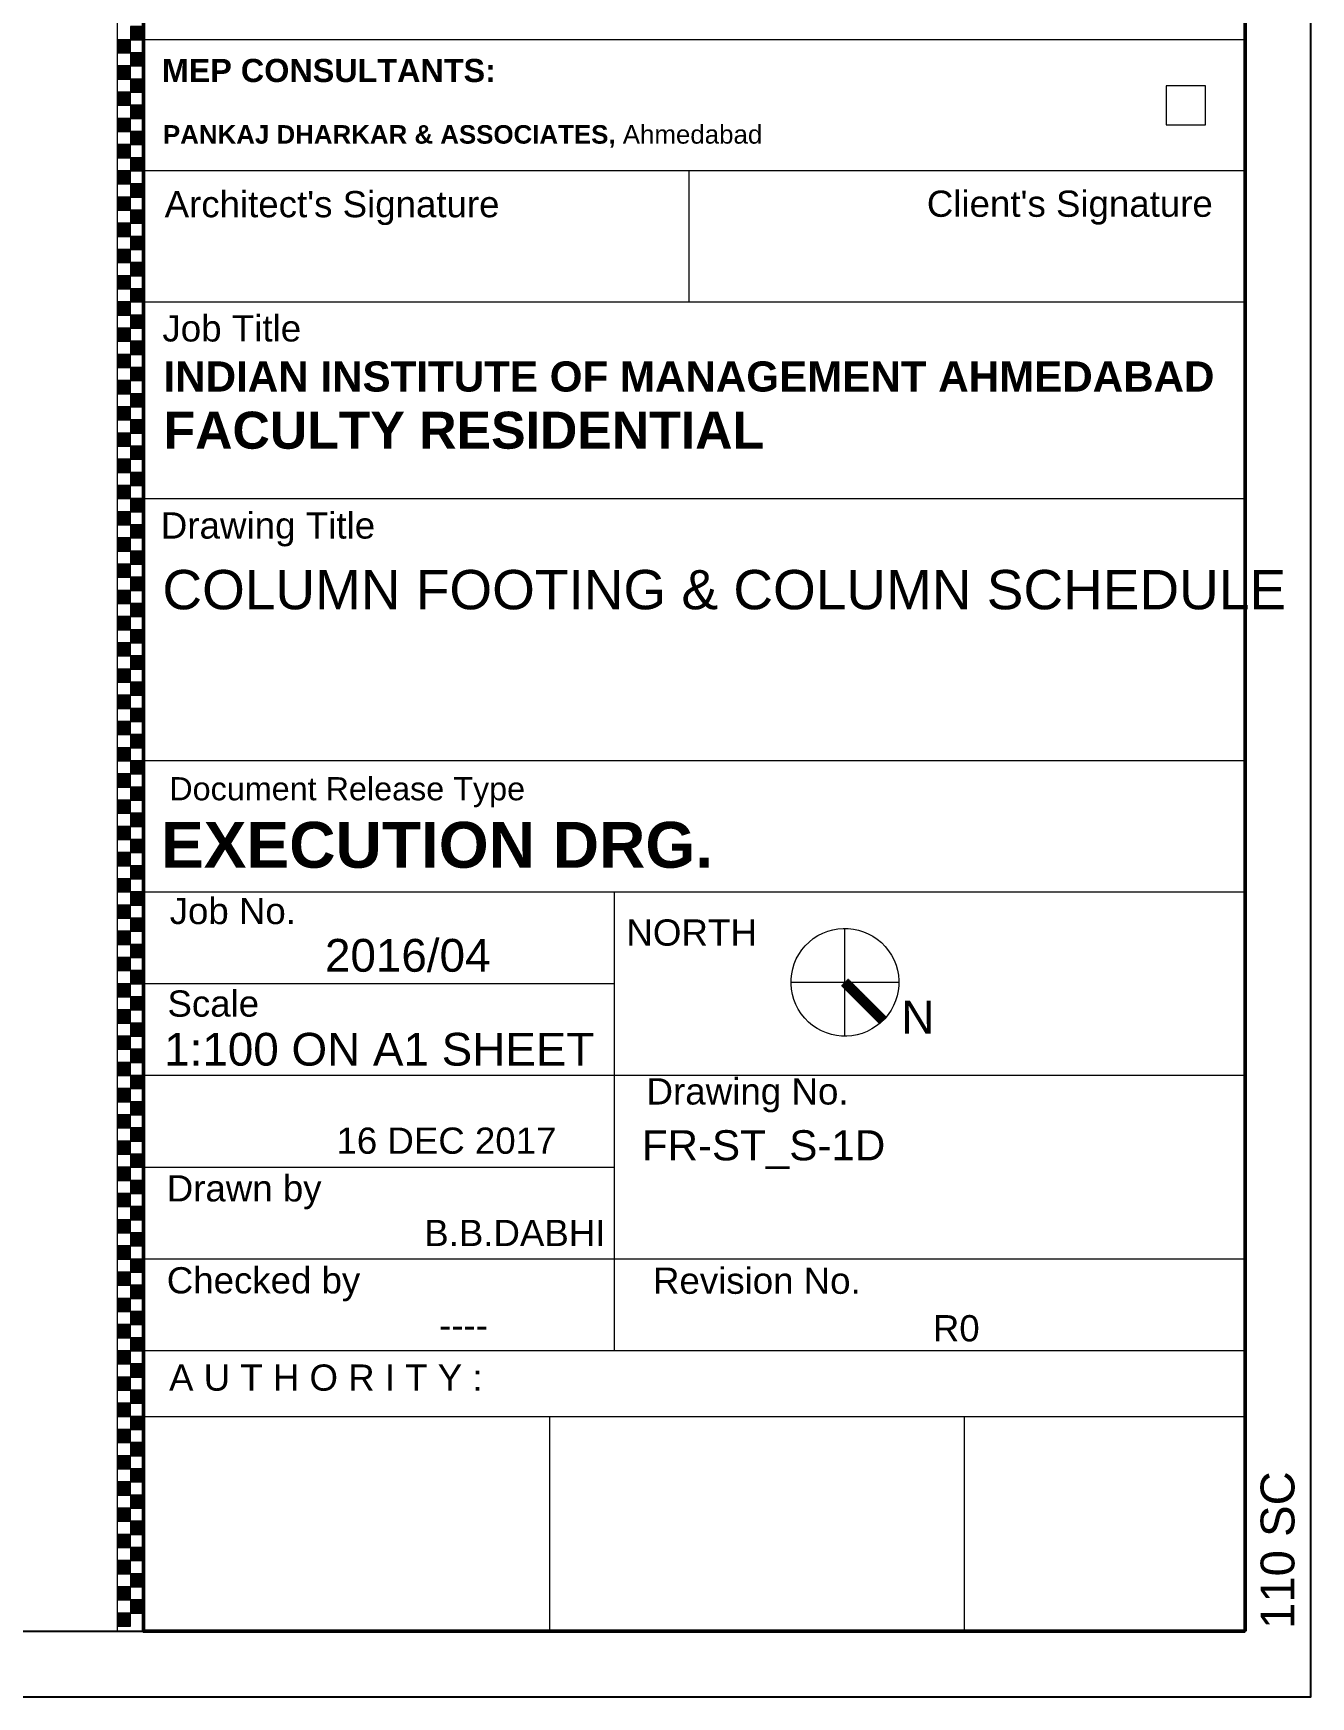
# Model space of a CAD drawing. Extents: x -200722 to 834823, y -494970 to 88783.
# Drawn here: x 411741 to 422456, y -183583 to -169626 of the extents above; entities that cross this region are included whole.
import ezdxf

# ---------------------------------------------------------------- set-up
doc = ezdxf.new("R2010")
doc.units = 0
doc.header["$LTSCALE"] = 100
doc.header["$MEASUREMENT"] = 0
doc.layers.get('0').update_dxf_attribs({"linetype": 'CONTINUOUS'})
doc.layers.get('DEFPOINTS').update_dxf_attribs({"linetype": 'CONTINUOUS'})
doc.layers.add('9_PRINT BOUNDARY_NON PRINT', color=32, linetype='CONTINUOUS', plot=False)
doc.layers.add('9_TITLE TEXT', color=7, linetype='CONTINUOUS', lineweight=20)
doc.styles.add('SANSSERIF', font='SAS_____.pfb', dxfattribs={"height": 325})
doc.styles.add('TITLES', font='arial.ttf')

# ---------------------------------------------------------------- blocks, each defined once
blk = doc.blocks.new('TITLE CHAIN')
at = {"layer": '9_TITLE TEXT'}
h = blk.add_hatch(color=256, dxfattribs=at)
h.dxf.hatch_style = 1
h.paths.add_polyline_path([(1, -462.62), (2, -462.62), (2, -461.62), (1, -461.62)])
h = blk.add_hatch(color=256, dxfattribs=at)
h.dxf.hatch_style = 1
h.paths.add_polyline_path([(0, -463.62), (1, -463.62), (1, -462.62), (0, -462.62)])
h = blk.add_hatch(color=256, dxfattribs=at)
h.dxf.hatch_style = 1
h.paths.add_polyline_path([(1, -464.62), (2, -464.62), (2, -463.62), (1, -463.62)])
h = blk.add_hatch(color=256, dxfattribs=at)
h.dxf.hatch_style = 1
h.paths.add_polyline_path([(0, -465.62), (1, -465.62), (1, -464.62), (0, -464.62)])
h = blk.add_hatch(color=256, dxfattribs=at)
h.dxf.hatch_style = 1
h.paths.add_polyline_path([(1, -466.62), (2, -466.62), (2, -465.62), (1, -465.62)])
h = blk.add_hatch(color=256, dxfattribs=at)
h.dxf.hatch_style = 1
h.paths.add_polyline_path([(0, -467.62), (1, -467.62), (1, -466.62), (0, -466.62)])
h = blk.add_hatch(color=256, dxfattribs=at)
h.dxf.hatch_style = 1
h.paths.add_polyline_path([(1, -468.62), (2, -468.62), (2, -467.62), (1, -467.62)])
h = blk.add_hatch(color=256, dxfattribs=at)
h.dxf.hatch_style = 1
h.paths.add_polyline_path([(0, -469.62), (1, -469.62), (1, -468.62), (0, -468.62)])
h = blk.add_hatch(color=256, dxfattribs=at)
h.dxf.hatch_style = 1
h.paths.add_polyline_path([(0, -471.62), (1, -471.62), (1, -470.62), (0, -470.62)])
h = blk.add_hatch(color=256, dxfattribs=at)
h.dxf.hatch_style = 1
h.paths.add_polyline_path([(1, -470.62), (2, -470.62), (2, -469.62), (1, -469.62)])
h = blk.add_hatch(color=256, dxfattribs=at)
h.dxf.hatch_style = 1
h.paths.add_polyline_path([(1, -472.62), (2, -472.62), (2, -471.62), (1, -471.62)])
h = blk.add_hatch(color=256, dxfattribs=at)
h.dxf.hatch_style = 1
h.paths.add_polyline_path([(0, -473.62), (1, -473.62), (1, -472.62), (0, -472.62)])
h = blk.add_hatch(color=256, dxfattribs=at)
h.dxf.hatch_style = 1
h.paths.add_polyline_path([(1, -474.62), (2, -474.62), (2, -473.62), (1, -473.62)])
h = blk.add_hatch(color=256, dxfattribs=at)
h.dxf.hatch_style = 1
h.paths.add_polyline_path([(0, -475.62), (1, -475.62), (1, -474.62), (0, -474.62)])
h = blk.add_hatch(color=256, dxfattribs=at)
h.dxf.hatch_style = 1
h.paths.add_polyline_path([(1, -476.62), (2, -476.62), (2, -475.62), (1, -475.62)])
h = blk.add_hatch(color=256, dxfattribs=at)
h.dxf.hatch_style = 1
h.paths.add_polyline_path([(0, -477.62), (1, -477.62), (1, -476.62), (0, -476.62)])
h = blk.add_hatch(color=256, dxfattribs=at)
h.dxf.hatch_style = 1
h.paths.add_polyline_path([(1, -478.62), (2, -478.62), (2, -477.62), (1, -477.62)])
h = blk.add_hatch(color=256, dxfattribs=at)
h.dxf.hatch_style = 1
h.paths.add_polyline_path([(0, -479.62), (1, -479.62), (1, -478.62), (0, -478.62)])
h = blk.add_hatch(color=256, dxfattribs=at)
h.dxf.hatch_style = 1
h.paths.add_polyline_path([(0, -481.62), (1, -481.62), (1, -480.62), (0, -480.62)])
h = blk.add_hatch(color=256, dxfattribs=at)
h.dxf.hatch_style = 1
h.paths.add_polyline_path([(1, -480.62), (2, -480.62), (2, -479.62), (1, -479.62)])
h = blk.add_hatch(color=256, dxfattribs=at)
h.dxf.hatch_style = 1
h.paths.add_polyline_path([(1, -482.62), (2, -482.62), (2, -481.62), (1, -481.62)])
h = blk.add_hatch(color=256, dxfattribs=at)
h.dxf.hatch_style = 1
h.paths.add_polyline_path([(0, -483.62), (1, -483.62), (1, -482.62), (0, -482.62)])
h = blk.add_hatch(color=256, dxfattribs=at)
h.dxf.hatch_style = 1
h.paths.add_polyline_path([(0, -485.62), (1, -485.62), (1, -484.62), (0, -484.62)])
h = blk.add_hatch(color=256, dxfattribs=at)
h.dxf.hatch_style = 1
h.paths.add_polyline_path([(1, -484.62), (2, -484.62), (2, -483.62), (1, -483.62)])
h = blk.add_hatch(color=256, dxfattribs=at)
h.dxf.hatch_style = 1
h.paths.add_polyline_path([(1, -486.62), (2, -486.62), (2, -485.62), (1, -485.62)])
h = blk.add_hatch(color=256, dxfattribs=at)
h.dxf.hatch_style = 1
h.paths.add_polyline_path([(0, -487.62), (1, -487.62), (1, -486.62), (0, -486.62)])
h = blk.add_hatch(color=256, dxfattribs=at)
h.dxf.hatch_style = 1
h.paths.add_polyline_path([(1, -488.62), (2, -488.62), (2, -487.62), (1, -487.62)])
h = blk.add_hatch(color=256, dxfattribs=at)
h.dxf.hatch_style = 1
h.paths.add_polyline_path([(0, -489.62), (1, -489.62), (1, -488.62), (0, -488.62)])
h = blk.add_hatch(color=256, dxfattribs=at)
h.dxf.hatch_style = 1
h.paths.add_polyline_path([(1, -490.62), (2, -490.62), (2, -489.62), (1, -489.62)])
h = blk.add_hatch(color=256, dxfattribs=at)
h.dxf.hatch_style = 1
h.paths.add_polyline_path([(0, -491.62), (1, -491.62), (1, -490.62), (0, -490.62)])
h = blk.add_hatch(color=256, dxfattribs=at)
h.dxf.hatch_style = 1
h.paths.add_polyline_path([(1, -492.62), (2, -492.62), (2, -491.62), (1, -491.62)])
h = blk.add_hatch(color=256, dxfattribs=at)
h.dxf.hatch_style = 1
h.paths.add_polyline_path([(0, -493.62), (1, -493.62), (1, -492.62), (0, -492.62)])
h = blk.add_hatch(color=256, dxfattribs=at)
h.dxf.hatch_style = 1
h.paths.add_polyline_path([(0, -495.62), (1, -495.62), (1, -494.62), (0, -494.62)])
h = blk.add_hatch(color=256, dxfattribs=at)
h.dxf.hatch_style = 1
h.paths.add_polyline_path([(1, -494.62), (2, -494.62), (2, -493.62), (1, -493.62)])
h = blk.add_hatch(color=256, dxfattribs=at)
h.dxf.hatch_style = 1
h.paths.add_polyline_path([(1, -496.62), (2, -496.62), (2, -495.62), (1, -495.62)])
h = blk.add_hatch(color=256, dxfattribs=at)
h.dxf.hatch_style = 1
h.paths.add_polyline_path([(0, -497.62), (1, -497.62), (1, -496.62), (0, -496.62)])
h = blk.add_hatch(color=256, dxfattribs=at)
h.dxf.hatch_style = 1
h.paths.add_polyline_path([(1, -498.62), (2, -498.62), (2, -497.62), (1, -497.62)])
h = blk.add_hatch(color=256, dxfattribs=at)
h.dxf.hatch_style = 1
h.paths.add_polyline_path([(0, -499.62), (1, -499.62), (1, -498.62), (0, -498.62)])
h = blk.add_hatch(color=256, dxfattribs=at)
h.dxf.hatch_style = 1
h.paths.add_polyline_path([(1, -500.62), (2, -500.62), (2, -499.62), (1, -499.62)])
h = blk.add_hatch(color=256, dxfattribs=at)
h.dxf.hatch_style = 1
h.paths.add_polyline_path([(0, -501.62), (1, -501.62), (1, -500.62), (0, -500.62)])
h = blk.add_hatch(color=256, dxfattribs=at)
h.dxf.hatch_style = 1
h.paths.add_polyline_path([(1, -502.62), (2, -502.62), (2, -501.62), (1, -501.62)])
h = blk.add_hatch(color=256, dxfattribs=at)
h.dxf.hatch_style = 1
h.paths.add_polyline_path([(0, -503.62), (1, -503.62), (1, -502.62), (0, -502.62)])
h = blk.add_hatch(color=256, dxfattribs=at)
h.dxf.hatch_style = 1
h.paths.add_polyline_path([(1, -504.62), (2, -504.62), (2, -503.62), (1, -503.62)])
h = blk.add_hatch(color=256, dxfattribs=at)
h.dxf.hatch_style = 1
h.paths.add_polyline_path([(0, -505.62), (1, -505.62), (1, -504.62), (0, -504.62)])
h = blk.add_hatch(color=256, dxfattribs=at)
h.dxf.hatch_style = 1
h.paths.add_polyline_path([(1, -506.62), (2, -506.62), (2, -505.62), (1, -505.62)])
h = blk.add_hatch(color=256, dxfattribs=at)
h.dxf.hatch_style = 1
h.paths.add_polyline_path([(0, -507.62), (1, -507.62), (1, -506.62), (0, -506.62)])
h = blk.add_hatch(color=256, dxfattribs=at)
h.dxf.hatch_style = 1
h.paths.add_polyline_path([(0, -509.62), (1, -509.62), (1, -508.62), (0, -508.62)])
h = blk.add_hatch(color=256, dxfattribs=at)
h.dxf.hatch_style = 1
h.paths.add_polyline_path([(1, -508.62), (2, -508.62), (2, -507.62), (1, -507.62)])
h = blk.add_hatch(color=256, dxfattribs=at)
h.dxf.hatch_style = 1
h.paths.add_polyline_path([(1, -510.62), (2, -510.62), (2, -509.62), (1, -509.62)])
h = blk.add_hatch(color=256, dxfattribs=at)
h.dxf.hatch_style = 1
h.paths.add_polyline_path([(0, -511.62), (1, -511.62), (1, -510.62), (0, -510.62)])
h = blk.add_hatch(color=256, dxfattribs=at)
h.dxf.hatch_style = 1
h.paths.add_polyline_path([(1, -512.62), (2, -512.62), (2, -511.62), (1, -511.62)])
h = blk.add_hatch(color=256, dxfattribs=at)
h.dxf.hatch_style = 1
h.paths.add_polyline_path([(0, -513.62), (1, -513.62), (1, -512.62), (0, -512.62)])
h = blk.add_hatch(color=256, dxfattribs=at)
h.dxf.hatch_style = 1
h.paths.add_polyline_path([(1, -514.62), (2, -514.62), (2, -513.62), (1, -513.62)])
h = blk.add_hatch(color=256, dxfattribs=at)
h.dxf.hatch_style = 1
h.paths.add_polyline_path([(0, -515.62), (1, -515.62), (1, -514.62), (0, -514.62)])
h = blk.add_hatch(color=256, dxfattribs=at)
h.dxf.hatch_style = 1
h.paths.add_polyline_path([(1, -516.62), (2, -516.62), (2, -515.62), (1, -515.62)])
h = blk.add_hatch(color=256, dxfattribs=at)
h.dxf.hatch_style = 1
h.paths.add_polyline_path([(0, -517.62), (1, -517.62), (1, -516.62), (0, -516.62)])
h = blk.add_hatch(color=256, dxfattribs=at)
h.dxf.hatch_style = 1
h.paths.add_polyline_path([(1, -518.62), (2, -518.62), (2, -517.62), (1, -517.62)])
h = blk.add_hatch(color=256, dxfattribs=at)
h.dxf.hatch_style = 1
h.paths.add_polyline_path([(0, -519.62), (1, -519.62), (1, -518.62), (0, -518.62)])
h = blk.add_hatch(color=256, dxfattribs=at)
h.dxf.hatch_style = 1
h.paths.add_polyline_path([(1, -520.62), (2, -520.62), (2, -519.62), (1, -519.62)])
h = blk.add_hatch(color=256, dxfattribs=at)
h.dxf.hatch_style = 1
h.paths.add_polyline_path([(0, -521.62), (1, -521.62), (1, -520.62), (0, -520.62)])
h = blk.add_hatch(color=256, dxfattribs=at)
h.dxf.hatch_style = 1
h.paths.add_polyline_path([(0, -523.62), (1, -523.62), (1, -522.62), (0, -522.62)])
h = blk.add_hatch(color=256, dxfattribs=at)
h.dxf.hatch_style = 1
h.paths.add_polyline_path([(1, -522.62), (2, -522.62), (2, -521.62), (1, -521.62)])
h = blk.add_hatch(color=256, dxfattribs=at)
h.dxf.hatch_style = 1
h.paths.add_polyline_path([(1, -524.62), (2, -524.62), (2, -523.62), (1, -523.62)])
h = blk.add_hatch(color=256, dxfattribs=at)
h.dxf.hatch_style = 1
h.paths.add_polyline_path([(0, -525.62), (1, -525.62), (1, -524.62), (0, -524.62)])
h = blk.add_hatch(color=256, dxfattribs=at)
h.dxf.hatch_style = 1
h.paths.add_polyline_path([(1, -526.62), (2, -526.62), (2, -525.62), (1, -525.62)])
h = blk.add_hatch(color=256, dxfattribs=at)
h.dxf.hatch_style = 1
h.paths.add_polyline_path([(0, -527.62), (1, -527.62), (1, -526.62), (0, -526.62)])
h = blk.add_hatch(color=256, dxfattribs=at)
h.dxf.hatch_style = 1
h.paths.add_polyline_path([(1, -528.62), (2, -528.62), (2, -527.62), (1, -527.62)])
h = blk.add_hatch(color=256, dxfattribs=at)
h.dxf.hatch_style = 1
h.paths.add_polyline_path([(0, -529.62), (1, -529.62), (1, -528.62), (0, -528.62)])
h = blk.add_hatch(color=256, dxfattribs=at)
h.dxf.hatch_style = 1
h.paths.add_polyline_path([(1, -530.62), (2, -530.62), (2, -529.62), (1, -529.62)])
h = blk.add_hatch(color=256, dxfattribs=at)
h.dxf.hatch_style = 1
h.paths.add_polyline_path([(0, -531.62), (1, -531.62), (1, -530.62), (0, -530.62)])
h = blk.add_hatch(color=256, dxfattribs=at)
h.dxf.hatch_style = 1
h.paths.add_polyline_path([(0, -533.62), (1, -533.62), (1, -532.62), (0, -532.62)])
h = blk.add_hatch(color=256, dxfattribs=at)
h.dxf.hatch_style = 1
h.paths.add_polyline_path([(1, -532.62), (2, -532.62), (2, -531.62), (1, -531.62)])
h = blk.add_hatch(color=256, dxfattribs=at)
h.dxf.hatch_style = 1
h.paths.add_polyline_path([(1, -534.62), (2, -534.62), (2, -533.62), (1, -533.62)])
h = blk.add_hatch(color=256, dxfattribs=at)
h.dxf.hatch_style = 1
h.paths.add_polyline_path([(0, -535.62), (1, -535.62), (1, -534.62), (0, -534.62)])
h = blk.add_hatch(color=256, dxfattribs=at)
h.dxf.hatch_style = 1
h.paths.add_polyline_path([(0, -537.62), (1, -537.62), (1, -536.62), (0, -536.62)])
h = blk.add_hatch(color=256, dxfattribs=at)
h.dxf.hatch_style = 1
h.paths.add_polyline_path([(1, -536.62), (2, -536.62), (2, -535.62), (1, -535.62)])
h = blk.add_hatch(color=256, dxfattribs=at)
h.dxf.hatch_style = 1
h.paths.add_polyline_path([(1, -538.62), (2, -538.62), (2, -537.62), (1, -537.62)])
h = blk.add_hatch(color=256, dxfattribs=at)
h.dxf.hatch_style = 1
h.paths.add_polyline_path([(0, -539.62), (1, -539.62), (1, -538.62), (0, -538.62)])
h = blk.add_hatch(color=256, dxfattribs=at)
h.dxf.hatch_style = 1
h.paths.add_polyline_path([(1, -540.62), (2, -540.62), (2, -539.62), (1, -539.62)])
h = blk.add_hatch(color=256, dxfattribs=at)
h.dxf.hatch_style = 1
h.paths.add_polyline_path([(0, -541.62), (1, -541.62), (1, -540.62), (0, -540.62)])
h = blk.add_hatch(color=256, dxfattribs=at)
h.dxf.hatch_style = 1
h.paths.add_polyline_path([(1, -542.62), (2, -542.62), (2, -541.62), (1, -541.62)])
h = blk.add_hatch(color=256, dxfattribs=at)
h.dxf.hatch_style = 1
h.paths.add_polyline_path([(0, -543.62), (1, -543.62), (1, -542.62), (0, -542.62)])
h = blk.add_hatch(color=256, dxfattribs=at)
h.dxf.hatch_style = 1
h.paths.add_polyline_path([(1, -544.62), (2, -544.62), (2, -543.62), (1, -543.62)])
h = blk.add_hatch(color=256, dxfattribs=at)
h.dxf.hatch_style = 1
h.paths.add_polyline_path([(0, -545.62), (1, -545.62), (1, -544.62), (0, -544.62)])
h = blk.add_hatch(color=256, dxfattribs=at)
h.dxf.hatch_style = 1
h.paths.add_polyline_path([(0, -547.62), (1, -547.62), (1, -546.62), (0, -546.62)])
h = blk.add_hatch(color=256, dxfattribs=at)
h.dxf.hatch_style = 1
h.paths.add_polyline_path([(1, -546.62), (2, -546.62), (2, -545.62), (1, -545.62)])
h = blk.add_hatch(color=256, dxfattribs=at)
h.dxf.hatch_style = 1
h.paths.add_polyline_path([(1, -548.62), (2, -548.62), (2, -547.62), (1, -547.62)])
h = blk.add_hatch(color=256, dxfattribs=at)
h.dxf.hatch_style = 1
h.paths.add_polyline_path([(0, -549.62), (1, -549.62), (1, -548.62), (0, -548.62)])
h = blk.add_hatch(color=256, dxfattribs=at)
h.dxf.hatch_style = 1
h.paths.add_polyline_path([(0, -551.62), (1, -551.62), (1, -550.62), (0, -550.62)])
h = blk.add_hatch(color=256, dxfattribs=at)
h.dxf.hatch_style = 1
h.paths.add_polyline_path([(1, -550.62), (2, -550.62), (2, -549.62), (1, -549.62)])
h = blk.add_hatch(color=256, dxfattribs=at)
h.dxf.hatch_style = 1
h.paths.add_polyline_path([(1, -552.62), (2, -552.62), (2, -551.62), (1, -551.62)])
h = blk.add_hatch(color=256, dxfattribs=at)
h.dxf.hatch_style = 1
h.paths.add_polyline_path([(0, -553.62), (1, -553.62), (1, -552.62), (0, -552.62)])
h = blk.add_hatch(color=256, dxfattribs=at)
h.dxf.hatch_style = 1
h.paths.add_polyline_path([(1, -554.62), (2, -554.62), (2, -553.62), (1, -553.62)])
h = blk.add_hatch(color=256, dxfattribs=at)
h.dxf.hatch_style = 1
h.paths.add_polyline_path([(0, -555.62), (1, -555.62), (1, -554.62), (0, -554.62)])
h = blk.add_hatch(color=256, dxfattribs=at)
h.dxf.hatch_style = 1
h.paths.add_polyline_path([(1, -556.62), (2, -556.62), (2, -555.62), (1, -555.62)])
h = blk.add_hatch(color=256, dxfattribs=at)
h.dxf.hatch_style = 1
h.paths.add_polyline_path([(0, -557.62), (1, -557.62), (1, -556.62), (0, -556.62)])
h = blk.add_hatch(color=256, dxfattribs=at)
h.dxf.hatch_style = 1
h.paths.add_polyline_path([(1, -558.62), (2, -558.62), (2, -557.62), (1, -557.62)])
h = blk.add_hatch(color=256, dxfattribs=at)
h.dxf.hatch_style = 1
h.paths.add_polyline_path([(0, -559.62), (1, -559.62), (1, -558.62), (0, -558.62)])
h = blk.add_hatch(color=256, dxfattribs=at)
h.dxf.hatch_style = 1
h.paths.add_polyline_path([(0, -561.62), (1, -561.62), (1, -560.62), (0, -560.62)])
h = blk.add_hatch(color=256, dxfattribs=at)
h.dxf.hatch_style = 1
h.paths.add_polyline_path([(1, -560.62), (2, -560.62), (2, -559.62), (1, -559.62)])
h = blk.add_hatch(color=256, dxfattribs=at)
h.dxf.hatch_style = 1
h.paths.add_polyline_path([(1, -562.62), (2, -562.62), (2, -561.62), (1, -561.62)])
h = blk.add_hatch(color=256, dxfattribs=at)
h.dxf.hatch_style = 1
h.paths.add_polyline_path([(0, -563.62), (1, -563.62), (1, -562.62), (0, -562.62)])
h = blk.add_hatch(color=256, dxfattribs=at)
h.dxf.hatch_style = 1
h.paths.add_polyline_path([(1, -564.62), (2, -564.62), (2, -563.62), (1, -563.62)])
h = blk.add_hatch(color=256, dxfattribs=at)
h.dxf.hatch_style = 1
h.paths.add_polyline_path([(0, -565.62), (1, -565.62), (1, -564.62), (0, -564.62)])
h = blk.add_hatch(color=256, dxfattribs=at)
h.dxf.hatch_style = 1
h.paths.add_polyline_path([(1, -566.62), (2, -566.62), (2, -565.62), (1, -565.62)])
h = blk.add_hatch(color=256, dxfattribs=at)
h.dxf.hatch_style = 1
h.paths.add_polyline_path([(0, -567.62), (1, -567.62), (1, -566.62), (0, -566.62)])
h = blk.add_hatch(color=256, dxfattribs=at)
h.dxf.hatch_style = 1
h.paths.add_polyline_path([(1, -568.62), (2, -568.62), (2, -567.62), (1, -567.62)])
h = blk.add_hatch(color=256, dxfattribs=at)
h.dxf.hatch_style = 1
h.paths.add_polyline_path([(0, -569.62), (1, -569.62), (1, -568.62), (0, -568.62)])
h = blk.add_hatch(color=256, dxfattribs=at)
h.dxf.hatch_style = 1
h.paths.add_polyline_path([(1, -570.62), (2, -570.62), (2, -569.62), (1, -569.62)])
h = blk.add_hatch(color=256, dxfattribs=at)
h.dxf.hatch_style = 1
h.paths.add_polyline_path([(0, -571.62), (1, -571.62), (1, -570.62), (0, -570.62)])
h = blk.add_hatch(color=256, dxfattribs=at)
h.dxf.hatch_style = 1
h.paths.add_polyline_path([(1, -572.62), (2, -572.62), (2, -571.62), (1, -571.62)])
h = blk.add_hatch(color=256, dxfattribs=at)
h.dxf.hatch_style = 1
h.paths.add_polyline_path([(0, -573.62), (1, -573.62), (1, -572.62), (0, -572.62)])
h = blk.add_hatch(color=256, dxfattribs=at)
h.dxf.hatch_style = 1
h.paths.add_polyline_path([(0, -575.62), (1, -575.62), (1, -574.62), (0, -574.62)])
h = blk.add_hatch(color=256, dxfattribs=at)
h.dxf.hatch_style = 1
h.paths.add_polyline_path([(1, -574.62), (2, -574.62), (2, -573.62), (1, -573.62)])
h = blk.add_hatch(color=256, dxfattribs=at)
h.dxf.hatch_style = 1
h.paths.add_polyline_path([(1, -576.62), (2, -576.62), (2, -575.62), (1, -575.62)])
h = blk.add_hatch(color=256, dxfattribs=at)
h.dxf.hatch_style = 1
h.paths.add_polyline_path([(0, -577.62), (1, -577.62), (1, -576.62), (0, -576.62)])
h = blk.add_hatch(color=256, dxfattribs=at)
h.dxf.hatch_style = 1
h.paths.add_polyline_path([(1, -578.62), (2, -578.62), (2, -577.62), (1, -577.62)])
h = blk.add_hatch(color=256, dxfattribs=at)
h.dxf.hatch_style = 1
h.paths.add_polyline_path([(0, -579.62), (1, -579.62), (1, -578.62), (0, -578.62)])
h = blk.add_hatch(color=256, dxfattribs=at)
h.dxf.hatch_style = 1
h.paths.add_polyline_path([(1, -580.62), (2, -580.62), (2, -579.62), (1, -579.62)])
h = blk.add_hatch(color=256, dxfattribs=at)
h.dxf.hatch_style = 1
h.paths.add_polyline_path([(0, -581.62), (1, -581.62), (1, -580.62), (0, -580.62)])
h = blk.add_hatch(color=256, dxfattribs=at)
h.dxf.hatch_style = 1
h.paths.add_polyline_path([(1, -582.62), (2, -582.62), (2, -581.62), (1, -581.62)])
h = blk.add_hatch(color=256, dxfattribs=at)
h.dxf.hatch_style = 1
h.paths.add_polyline_path([(0, -583.62), (1, -583.62), (1, -582.62), (0, -582.62)])
for p, q in [((0, -584), (0, 0)), ((2, -584), (2, 0))]:
    blk.add_line(p, q, dxfattribs=at)
for points in [[(1, -462.62), (2, -462.62), (2, -461.62), (1, -461.62)], [(0, -463.62), (1, -463.62), (1, -462.62), (0, -462.62)], [(1, -464.62), (2, -464.62), (2, -463.62), (1, -463.62)], [(0, -465.62), (1, -465.62), (1, -464.62), (0, -464.62)], [(1, -466.62), (2, -466.62), (2, -465.62), (1, -465.62)], [(0, -467.62), (1, -467.62), (1, -466.62), (0, -466.62)], [(1, -468.62), (2, -468.62), (2, -467.62), (1, -467.62)], [(0, -469.62), (1, -469.62), (1, -468.62), (0, -468.62)], [(0, -471.62), (1, -471.62), (1, -470.62), (0, -470.62)], [(1, -470.62), (2, -470.62), (2, -469.62), (1, -469.62)], [(1, -472.62), (2, -472.62), (2, -471.62), (1, -471.62)], [(0, -473.62), (1, -473.62), (1, -472.62), (0, -472.62)], [(1, -474.62), (2, -474.62), (2, -473.62), (1, -473.62)], [(0, -475.62), (1, -475.62), (1, -474.62), (0, -474.62)], [(1, -476.62), (2, -476.62), (2, -475.62), (1, -475.62)], [(0, -477.62), (1, -477.62), (1, -476.62), (0, -476.62)], [(1, -478.62), (2, -478.62), (2, -477.62), (1, -477.62)], [(0, -479.62), (1, -479.62), (1, -478.62), (0, -478.62)], [(0, -481.62), (1, -481.62), (1, -480.62), (0, -480.62)], [(1, -480.62), (2, -480.62), (2, -479.62), (1, -479.62)], [(1, -482.62), (2, -482.62), (2, -481.62), (1, -481.62)], [(0, -483.62), (1, -483.62), (1, -482.62), (0, -482.62)], [(0, -485.62), (1, -485.62), (1, -484.62), (0, -484.62)], [(1, -484.62), (2, -484.62), (2, -483.62), (1, -483.62)], [(1, -486.62), (2, -486.62), (2, -485.62), (1, -485.62)], [(0, -487.62), (1, -487.62), (1, -486.62), (0, -486.62)], [(1, -488.62), (2, -488.62), (2, -487.62), (1, -487.62)], [(0, -489.62), (1, -489.62), (1, -488.62), (0, -488.62)], [(1, -490.62), (2, -490.62), (2, -489.62), (1, -489.62)], [(0, -491.62), (1, -491.62), (1, -490.62), (0, -490.62)], [(1, -492.62), (2, -492.62), (2, -491.62), (1, -491.62)], [(0, -493.62), (1, -493.62), (1, -492.62), (0, -492.62)], [(0, -495.62), (1, -495.62), (1, -494.62), (0, -494.62)], [(1, -494.62), (2, -494.62), (2, -493.62), (1, -493.62)], [(1, -496.62), (2, -496.62), (2, -495.62), (1, -495.62)], [(0, -497.62), (1, -497.62), (1, -496.62), (0, -496.62)], [(1, -498.62), (2, -498.62), (2, -497.62), (1, -497.62)], [(0, -499.62), (1, -499.62), (1, -498.62), (0, -498.62)], [(1, -500.62), (2, -500.62), (2, -499.62), (1, -499.62)], [(0, -501.62), (1, -501.62), (1, -500.62), (0, -500.62)], [(1, -502.62), (2, -502.62), (2, -501.62), (1, -501.62)], [(0, -503.62), (1, -503.62), (1, -502.62), (0, -502.62)], [(1, -504.62), (2, -504.62), (2, -503.62), (1, -503.62)], [(0, -505.62), (1, -505.62), (1, -504.62), (0, -504.62)], [(1, -506.62), (2, -506.62), (2, -505.62), (1, -505.62)], [(0, -507.62), (1, -507.62), (1, -506.62), (0, -506.62)], [(0, -509.62), (1, -509.62), (1, -508.62), (0, -508.62)], [(1, -508.62), (2, -508.62), (2, -507.62), (1, -507.62)], [(1, -510.62), (2, -510.62), (2, -509.62), (1, -509.62)], [(0, -511.62), (1, -511.62), (1, -510.62), (0, -510.62)], [(1, -512.62), (2, -512.62), (2, -511.62), (1, -511.62)], [(0, -513.62), (1, -513.62), (1, -512.62), (0, -512.62)], [(1, -514.62), (2, -514.62), (2, -513.62), (1, -513.62)], [(0, -515.62), (1, -515.62), (1, -514.62), (0, -514.62)], [(1, -516.62), (2, -516.62), (2, -515.62), (1, -515.62)], [(0, -517.62), (1, -517.62), (1, -516.62), (0, -516.62)], [(1, -518.62), (2, -518.62), (2, -517.62), (1, -517.62)], [(0, -519.62), (1, -519.62), (1, -518.62), (0, -518.62)], [(1, -520.62), (2, -520.62), (2, -519.62), (1, -519.62)], [(0, -521.62), (1, -521.62), (1, -520.62), (0, -520.62)], [(0, -523.62), (1, -523.62), (1, -522.62), (0, -522.62)], [(1, -522.62), (2, -522.62), (2, -521.62), (1, -521.62)], [(1, -524.62), (2, -524.62), (2, -523.62), (1, -523.62)], [(0, -525.62), (1, -525.62), (1, -524.62), (0, -524.62)], [(1, -526.62), (2, -526.62), (2, -525.62), (1, -525.62)], [(0, -527.62), (1, -527.62), (1, -526.62), (0, -526.62)], [(1, -528.62), (2, -528.62), (2, -527.62), (1, -527.62)], [(0, -529.62), (1, -529.62), (1, -528.62), (0, -528.62)], [(1, -530.62), (2, -530.62), (2, -529.62), (1, -529.62)], [(0, -531.62), (1, -531.62), (1, -530.62), (0, -530.62)], [(0, -533.62), (1, -533.62), (1, -532.62), (0, -532.62)], [(1, -532.62), (2, -532.62), (2, -531.62), (1, -531.62)], [(1, -534.62), (2, -534.62), (2, -533.62), (1, -533.62)], [(0, -535.62), (1, -535.62), (1, -534.62), (0, -534.62)], [(0, -537.62), (1, -537.62), (1, -536.62), (0, -536.62)], [(1, -536.62), (2, -536.62), (2, -535.62), (1, -535.62)], [(1, -538.62), (2, -538.62), (2, -537.62), (1, -537.62)], [(0, -539.62), (1, -539.62), (1, -538.62), (0, -538.62)], [(1, -540.62), (2, -540.62), (2, -539.62), (1, -539.62)], [(0, -541.62), (1, -541.62), (1, -540.62), (0, -540.62)], [(1, -542.62), (2, -542.62), (2, -541.62), (1, -541.62)], [(0, -543.62), (1, -543.62), (1, -542.62), (0, -542.62)], [(1, -544.62), (2, -544.62), (2, -543.62), (1, -543.62)], [(0, -545.62), (1, -545.62), (1, -544.62), (0, -544.62)], [(0, -547.62), (1, -547.62), (1, -546.62), (0, -546.62)], [(1, -546.62), (2, -546.62), (2, -545.62), (1, -545.62)], [(1, -548.62), (2, -548.62), (2, -547.62), (1, -547.62)], [(0, -549.62), (1, -549.62), (1, -548.62), (0, -548.62)], [(0, -551.62), (1, -551.62), (1, -550.62), (0, -550.62)], [(1, -550.62), (2, -550.62), (2, -549.62), (1, -549.62)], [(1, -552.62), (2, -552.62), (2, -551.62), (1, -551.62)], [(0, -553.62), (1, -553.62), (1, -552.62), (0, -552.62)], [(1, -554.62), (2, -554.62), (2, -553.62), (1, -553.62)], [(0, -555.62), (1, -555.62), (1, -554.62), (0, -554.62)], [(1, -556.62), (2, -556.62), (2, -555.62), (1, -555.62)], [(0, -557.62), (1, -557.62), (1, -556.62), (0, -556.62)], [(1, -558.62), (2, -558.62), (2, -557.62), (1, -557.62)], [(0, -559.62), (1, -559.62), (1, -558.62), (0, -558.62)], [(0, -561.62), (1, -561.62), (1, -560.62), (0, -560.62)], [(1, -560.62), (2, -560.62), (2, -559.62), (1, -559.62)], [(1, -562.62), (2, -562.62), (2, -561.62), (1, -561.62)], [(0, -563.62), (1, -563.62), (1, -562.62), (0, -562.62)], [(1, -564.62), (2, -564.62), (2, -563.62), (1, -563.62)], [(0, -565.62), (1, -565.62), (1, -564.62), (0, -564.62)], [(1, -566.62), (2, -566.62), (2, -565.62), (1, -565.62)], [(0, -567.62), (1, -567.62), (1, -566.62), (0, -566.62)], [(1, -568.62), (2, -568.62), (2, -567.62), (1, -567.62)], [(0, -569.62), (1, -569.62), (1, -568.62), (0, -568.62)], [(1, -570.62), (2, -570.62), (2, -569.62), (1, -569.62)], [(0, -571.62), (1, -571.62), (1, -570.62), (0, -570.62)], [(1, -572.62), (2, -572.62), (2, -571.62), (1, -571.62)], [(0, -573.62), (1, -573.62), (1, -572.62), (0, -572.62)], [(0, -575.62), (1, -575.62), (1, -574.62), (0, -574.62)], [(1, -574.62), (2, -574.62), (2, -573.62), (1, -573.62)], [(1, -576.62), (2, -576.62), (2, -575.62), (1, -575.62)], [(0, -577.62), (1, -577.62), (1, -576.62), (0, -576.62)], [(1, -578.62), (2, -578.62), (2, -577.62), (1, -577.62)], [(0, -579.62), (1, -579.62), (1, -578.62), (0, -578.62)], [(1, -580.62), (2, -580.62), (2, -579.62), (1, -579.62)], [(0, -581.62), (1, -581.62), (1, -580.62), (0, -580.62)], [(1, -582.62), (2, -582.62), (2, -581.62), (1, -581.62)], [(0, -583.62), (1, -583.62), (1, -582.62), (0, -582.62)]]:
    blk.add_lwpolyline(points, close=True, dxfattribs=at)

msp = doc.modelspace()

# ---------------------------------------------------------------- hatches: boundary and pattern name
at = {"layer": '9_TITLE TEXT', "true_color": 0x000000}
h = msp.add_hatch(dxfattribs=at)
h.set_pattern_fill('ANSI31', color=18, scale=9.672114, angle=-44.98186, style=0)
h.set_pattern_definition([(0.0181435, (389147.7658, -153458.4975), (-0.00038285, 1.20901415), [])])
h.paths.add_polyline_path([(418576.5, -177561.4), (418895.9, -177880.6), (418868.5, -177908), (418549.1, -177588.8)])
h.paths.add_polyline_path([(418549.1, -177588.8), (418868.5, -177908), (418841.2, -177935.3), (418521.8, -177616.1)])

# ---------------------------------------------------------------- linework, layer by layer
at = {"color": 18, "true_color": 0x000000}
msp.add_lwpolyline([(330496.4, -183032.7), (421906.4, -183032.7), (421906.4, -118792.7), (330496.4, -118792.7)], close=True, dxfattribs=at)
at = {"layer": '9_PRINT BOUNDARY_NON PRINT', "color": 18, "true_color": 0x000000}
msp.add_lwpolyline([(329946.4, -183582.7), (422456.4, -183582.7), (422456.4, -118242.7), (329946.4, -118242.7)], close=True, dxfattribs=at)
at = {"layer": '9_TITLE TEXT', "color": 18, "true_color": 0x000000}
for p, q in [((412446.4, -182331.4), (412446.4, -118792.7)), ((421906.4, -169681.4), (412666.4, -169681.4)), ((421906.4, -170781.4), (412666.4, -170781.4)), ((417243.7, -171881.4), (417243.7, -170781.4)), ((421906.4, -171881.4), (412666.4, -171881.4)), ((421906.4, -173531.4), (412666.4, -173531.4)), ((421906.4, -175731.4), (412666.4, -175731.4)), ((421906.4, -176831.4), (412666.4, -176831.4)), ((416617.8, -180681.4), (416617.8, -176831.4)), ((416617.8, -177601.4), (412666.4, -177601.4)), ((418097.1, -177588.6, -153.7), (419001.5, -177588.6, -153.7)), ((421906.4, -178371.4), (412666.4, -178371.4)), ((416617.8, -179141.4), (412666.4, -179141.4)), ((421899.6, -179911.4), (412666.4, -179911.4)), ((421899.6, -180681.4), (412666.4, -180681.4)), ((412666.4, -181231.4), (421899.6, -181231.4)), ((416071.9, -181231.4), (416071.9, -183032.7)), ((419550, -181231.4), (419550, -183032.7))]:
    msp.add_line(p, q, dxfattribs=at)
for points in [[(421906.4, -118792.7), (330496.4, -118792.7), (330496.4, -183032.7), (421906.4, -183032.7)], [(421906.4, -118792.7), (421906.4, -183032.7)]]:
    msp.add_lwpolyline(points, dxfattribs=at)
at = {"layer": '9_TITLE TEXT', "color": 18, "lineweight": 50, "true_color": 0x000000}
msp.add_lwpolyline([(421906.4, -183032.7), (412666.4, -183032.7), (412666.4, -118792.7), (421906.4, -118792.6)], close=True, dxfattribs=at)
at = {"layer": '9_TITLE TEXT', "color": 18, "true_color": 0x000000}
msp.add_lwpolyline([(421573.7, -170067.2), (421245.2, -170067.2), (421245.2, -170395.6), (421573.7, -170395.6)], close=True, dxfattribs=at)
at = {"layer": '9_TITLE TEXT', "color": 18, "true_color": 0x000000, "elevation": -153.7}
msp.add_lwpolyline([(418549.6, -178040.8), (418549.6, -177136.3)], dxfattribs=at)
at = {"layer": '9_TITLE TEXT', "color": 18, "true_color": 0x000000, "extrusion": (0.003844, 0.001202, 0.999992)}
msp.add_ellipse((418549.3, -177588.6, -305.8), major_axis=(366, 265.6, -1.7), ratio=1, start_param=1.569635, end_param=7.8528203, dxfattribs=at)

# ---------------------------------------------------------------- block references
at = {"color": 18, "true_color": 0x000000, "xscale": 110, "yscale": 110, "zscale": 110}
msp.add_blockref('TITLE CHAIN', (412446.4, -118792.7), dxfattribs=at)

# ---------------------------------------------------------------- texts
at = {"layer": '9_TITLE TEXT', "color": 18, "linetype": 'ByBlock', "true_color": 0x000000, "style": 'TITLES'}
for s, height, p in [('Job Title', 220.63, (412823.8, -172212.4)), ('Drawing Title', 220.632, (412810.5, -173866.1)), ('Job No.', 220, (412885.2, -177100.3)), ('NORTH', 220.63, (416715.5, -177281.5)), ('Scale', 220, (412866.8, -177877)), ('Drawing No.', 220.632, (416884.7, -178614.1)), ('Drawn by', 220, (412861, -179427.1)), ('Checked by', 220, (412861, -180198.9)), ('Revision No.', 220, (416939.5, -180202.3, 2.3)), ('A U T H O R I T Y :', 220, (412880, -181015.1))]:
    msp.add_text(s, height=height, dxfattribs=at).set_placement(p)
at = {"layer": '9_TITLE TEXT', "color": 18, "true_color": 0x000000, "style": 'TITLES'}
for s, height, p in [('2016/04', 275, (414187.9, -177499.9)), ('1:100 ON A1 SHEET', 275, (412839.1, -178287.8)), ('16 DEC 2017', 220, (414284.3, -179027.3)), ('B.B.DABHI', 220, (415020.7, -179801.7)), ('R0', 220, (419286.7, -180601.2, 2.3)), ('----', 220, (415144.9, -180574.5))]:
    msp.add_text(s, height=height, dxfattribs=at).set_placement(p)
at = {"layer": '9_TITLE TEXT', "color": 18, "true_color": 0x000000, "extrusion": (0.003844, 0.001202, 0.999992), "style": 'TITLES'}
msp.add_text('N', height=275, dxfattribs=at).set_placement((419019.6, -178020, 1243))
at = {"layer": '9_TITLE TEXT', "color": 18, "lineweight": -3, "true_color": 0x000000, "style": 'TITLES'}
msp.add_text('FR-ST_S-1D', height=253, dxfattribs=at).set_placement((416845.7, -179082.7))
at = {"layer": '9_TITLE TEXT', "color": 18, "lineweight": 25, "true_color": 0x000000, "insert": (412819.4, -169841.6), "char_height": 194.136, "width": 7813.359, "attachment_point": 1, "style": 'TITLES'}
msp.add_mtext('{\\fArial|b1|i0|c0|p34;MEP CONSULTANTS:}', dxfattribs=at)
at = {"layer": '9_TITLE TEXT', "color": 18, "true_color": 0x000000, "attachment_point": 1}
for s, insert, char_height, width, style in [('{\\fArial|b0|i0|c0|p34;\\P\\pxsm1;\\fArial|b1|i0|c0|p34;\\H0.69613x;PANKAJ DHARKAR & ASSOCIATES, \\fArial|b0|i0|c0|p34;Ahmedabad}', (412828.8, -170025.3), 223.105, 9689.289, 'SANSSERIF'), ('{\\fArial|b1|i0|c0|p34;\\H0.93086x;INDIAN INSTITUTE OF MANAGEMENT AHMEDABAD\\H1.0743x; \\H1.1428x;FACULTY RESIDENTIAL}', (412833.7, -172379.5), 271.7906, 8965.505, 'TITLES'), ('COLUMN FOOTING & COLUMN SCHEDULE', (412824.3, -174129.1), 330, 9075.68, 'TITLES'), ('{\\fArial|b1|i0|c0|p34;EXECUTION DRG.}', (412811.8, -176242.7), 385, 9075.68, 'TITLES')]:
    msp.add_mtext(s, dxfattribs=dict(at, insert=insert, char_height=char_height, width=width, style=style))
at = {"layer": '9_TITLE TEXT', "color": 18, "linetype": 'ByBlock', "true_color": 0x000000, "attachment_point": 1, "style": 'TITLES'}
for s, insert, char_height, width in [("Architect's Signature", (412843.1, -170950.1), 220, 4400.628), ("Client's Signature", (419236.3, -170946.3), 220, 3182.232), ('Document Release Type', (412881.9, -175867.6), 194.136, 4109.962)]:
    msp.add_mtext(s, dxfattribs=dict(at, insert=insert, char_height=char_height, width=width))
at = {"layer": 'DEFPOINTS', "color": 18, "true_color": 0x000000, "style": 'TITLES'}
msp.add_text('110 SC', height=284, rotation=90, dxfattribs=at).set_placement((422319.9, -183014.3))

doc.saveas('drawing.dxf')
